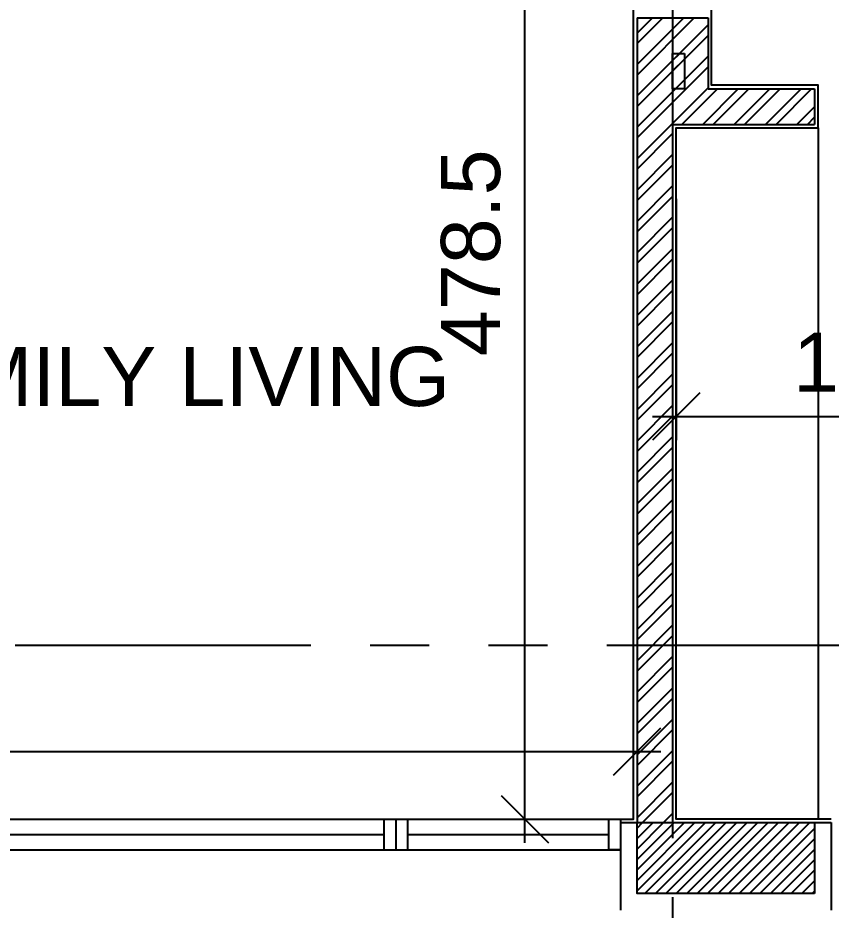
# Model space of a CAD drawing. Extents: x 186.8 to 246.9, y -2.6 to 70.8.
# Drawn here: x 215.899 to 219.336, y 6.43 to 10.2 of the extents above; entities that cross this region are included whole.
import ezdxf
from ezdxf.enums import TextEntityAlignment as Align

# ---------------------------------------------------------------- set-up
doc = ezdxf.new("R2010")
doc.units = 0
doc.header["$MEASUREMENT"] = 0
doc.header["$PDMODE"] = 35
doc.header["$PDSIZE"] = 0.3
doc.linetypes.add('AXIS_100$0$A-AXIS$0$PHANTOM', pattern=[2.5, 1.25, -0.25, 0.25, -0.25, 0.25, -0.25])
doc.layers.get('0').update_dxf_attribs({"linetype": 'CONTINUOUS'})
doc.layers.get('DEFPOINTS').update_dxf_attribs({"linetype": 'CONTINUOUS'})
for name, color, linetype in [('A-ALU', 9, 'CONTINUOUS'), ('A-closet', 252, 'CONTINUOUS'), ('a-dim', 3, 'CONTINUOUS'), ('A-HATCH-CONC', 8, 'CONTINUOUS'), ('A-HATCH-WALL', 8, 'CONTINUOUS'), ('A-NOMENCLATURE', 3, 'CONTINUOUS'), ('A-PLASTER', 8, 'CONTINUOUS'), ('a-revetement', 1, 'CONTINUOUS'), ('A-WALL', 4, 'CONTINUOUS'), ('AXIS_100$0$A-AXIS-100', 10, 'AXIS_100$0$A-AXIS$0$PHANTOM'), ('S-9-10TH$0$A-STR 9-10TH', 2, 'CONTINUOUS')]:
    doc.layers.add(name, color=color, linetype=linetype)
doc.styles.add('A100-STEXT', font='ARIAL.TTF', dxfattribs={"height": 0.25})
doc.dimstyles.new('A100-DIM', dxfattribs={"dimtxt": 0.25, "dimasz": 0.2, "dimexe": 0.1, "dimexo": 0.3, "dimgap": 0.1, "dimtad": 1, "dimlfac": 100, "dimrnd": 0.5, "dimdsep": 46, "dimtxsty": 'A100-STEXT', "dimblk1": 'OBLIQUE', "dimblk2": 'OBLIQUE', "dimsah": 1, "dimcen": -0.05, "dimdle": 0.1, "dimclrd": 15, "dimclre": 15, "dimclrt": 256, "dimadec": 0, "dimazin": 0, "dimtfac": 0.28, "dimtix": 1, "dimtmove": 2, "dimatfit": 3, "dimldrblk": 'OBLIQUE', "dimfxl": 0, "dimtolj": 1, "dimarcsym": 0})
pattern_1 = [(45, (195.38718, -3e-10), (-0.06629126, 0.06629126), []), (45, (195.43137, -3e-10), (-0.06629126, 0.06629126), [])]

# ---------------------------------------------------------------- blocks, each defined once
blk = doc.blocks.new('A$C5D3262F0')
at = {"layer": 'A-ALU'}
for p, q in [((19.8284, 6.815), (23.0584, 6.815)), ((22.0584, 6.815), (22.0584, 6.685)), ((22.1084, 6.815), (22.1084, 6.685)), ((22.1584, 6.815), (22.1584, 6.685)), ((19.8787, 6.75), (22.0584, 6.75)), ((22.1584, 6.75), (23.0084, 6.75)), ((19.8284, 6.685), (23.0584, 6.685))]:
    blk.add_line(p, q, dxfattribs=at)
blk.add_lwpolyline([(23.0584, 6.685), (23.0084, 6.685), (23.0084, 6.815), (23.0584, 6.815)], close=True, dxfattribs=at)
blk = doc.blocks.new('_OBLIQUE')
at = {"color": 0, "linetype": 'ByBlock'}
blk.add_line((-0.5, -0.5), (0.5, 0.5), dxfattribs=at)
blk = doc.blocks.new('*D104')
at = {"layer": 'a-dim', "color": 15, "lineweight": -2}
for p, q in [((218.0411, 6.715), (218.0411, 11.7)), ((217.8455, 11.6), (218.1411, 11.6)), ((217.8455, 6.815), (218.1411, 6.815))]:
    blk.add_line(p, q, dxfattribs=at)
at = {"layer": 'DEFPOINTS', "color": 0}
for p in [(217.5455, 11.6), (218.0411, 11.6), (217.5455, 6.815)]:
    blk.add_point(p, dxfattribs=at)
at = {"layer": 'a-dim', "color": 15, "lineweight": -2, "xscale": 0.2, "yscale": 0.2, "zscale": 0.2}
for p, rotation in [((218.0411, 11.6), 90), ((218.0411, 6.815), 270)]:
    blk.add_blockref('_OBLIQUE', p, dxfattribs=dict(at, rotation=rotation))
at = {"layer": 'a-dim', "insert": (217.8134, 9.2075), "char_height": 0.25, "attachment_point": 5, "rotation": 90, "style": 'A100-STEXT'}
blk.add_mtext('\\A1;478.5', dxfattribs=at)
blk = doc.blocks.new('*D111')
at = {"layer": 'a-dim', "color": 15, "lineweight": -2}
for p, q in [((211.1805, 7.3188), (211.1805, 7.2009)), ((218.5155, 7.3188), (218.5155, 7.2009)), ((211.0805, 7.1009), (218.6155, 7.1009))]:
    blk.add_line(p, q, dxfattribs=at)
at = {"layer": 'DEFPOINTS', "color": 0}
for p in [(218.5155, 7.1009), (211.1805, 7.0188), (218.5155, 7.0188)]:
    blk.add_point(p, dxfattribs=at)
at = {"layer": 'a-dim', "color": 15, "lineweight": -2, "xscale": 0.2, "yscale": 0.2, "zscale": 0.2, "rotation": 180}
blk.add_blockref('_OBLIQUE', (211.1805, 7.1009), dxfattribs=at)
at = {"layer": 'a-dim', "color": 15, "lineweight": -2, "xscale": 0.2, "yscale": 0.2, "zscale": 0.2}
blk.add_blockref('_OBLIQUE', (218.5155, 7.1009), dxfattribs=at)
at = {"layer": 'a-dim', "insert": (214.848, 7.3287), "char_height": 0.25, "attachment_point": 5, "style": 'A100-STEXT'}
blk.add_mtext('\\A1;733.5', dxfattribs=at)
blk = doc.blocks.new('*D118')
at = {"layer": 'a-dim', "color": 15, "lineweight": -2}
for p, q in [((218.6805, 9.435), (218.6805, 8.4159)), ((220.2505, 9.435), (220.2505, 8.4159)), ((218.5805, 8.5159), (220.3505, 8.5159))]:
    blk.add_line(p, q, dxfattribs=at)
at = {"layer": 'DEFPOINTS', "color": 0}
for p in [(218.6805, 9.735), (220.2505, 9.735), (220.2505, 8.5159)]:
    blk.add_point(p, dxfattribs=at)
at = {"layer": 'a-dim', "color": 15, "lineweight": -2, "xscale": 0.2, "yscale": 0.2, "zscale": 0.2, "rotation": 180}
blk.add_blockref('_OBLIQUE', (218.6805, 8.5159), dxfattribs=at)
at = {"layer": 'a-dim', "color": 15, "lineweight": -2, "xscale": 0.2, "yscale": 0.2, "zscale": 0.2}
blk.add_blockref('_OBLIQUE', (220.2505, 8.5159), dxfattribs=at)
at = {"layer": 'a-dim', "insert": (219.4655, 8.7436), "char_height": 0.25, "attachment_point": 5, "style": 'A100-STEXT'}
blk.add_mtext('\\A1;157', dxfattribs=at)

msp = doc.modelspace()

# ---------------------------------------------------------------- hatches: boundary and pattern name
at = {"layer": 'A-HATCH-CONC'}
h = msp.add_hatch(dxfattribs=at)
h.set_pattern_fill('ANSI31', color=256, scale=0.25, style=0)
h.set_pattern_definition([(45, (195.387175, -3e-10), (-0.022097087, 0.022097087), [])])
h.paths.add_polyline_path([(219.26554, 6.8), (218.51554, 6.8), (218.51554, 6.5), (219.26554, 6.5)])
at = {"layer": 'A-HATCH-WALL'}
h = msp.add_hatch(dxfattribs=at)
h.set_pattern_fill('ANSI32', color=256, scale=0.25, style=0)
h.set_pattern_definition(pattern_1)
h.paths.add_polyline_path([(218.66554, 9.75), (219.26554, 9.75), (219.26554, 9.9), (218.81554, 9.9), (218.81554, 10.2), (218.51554, 10.2), (218.51554, 6.8), (218.66554, 6.8)])
h = msp.add_hatch(dxfattribs=at)
h.set_pattern_fill('ANSI32', color=256, scale=0.25, style=0)
h.set_pattern_definition(pattern_1)
h.paths.add_polyline_path([(218.66554, 9.9), (218.66554, 10.05), (218.71554, 10.05), (218.71554, 9.9)], flags=17)

# ---------------------------------------------------------------- linework, layer by layer
at = {"layer": 'A-closet'}
msp.add_line((219.28054, 9.735), (219.28054, 6.815), dxfattribs=at)
at = {"layer": 'A-PLASTER'}
for points in [[(219.33554, 6.815), (218.68054, 6.815), (218.68054, 9.735), (219.28054, 9.735), (219.28054, 9.915), (218.83054, 9.915), (218.83054, 11.085), (218.83054, 11.085), (218.83054, 18.4), (218.88554, 18.4), (218.88554, 18.415)], [(218.44554, 6.815), (218.50054, 6.815), (218.50054, 11.585), (216.01554, 11.585)]]:
    msp.add_lwpolyline(points, dxfattribs=at)
at = {"layer": 'a-revetement'}
for p, q in [((218.44554, 6.8), (218.44554, 6.43)), ((218.44554, 6.8), (218.51554, 6.8)), ((219.26554, 6.8), (219.33554, 6.8)), ((219.33554, 6.8), (219.33554, 6.43))]:
    msp.add_line(p, q, dxfattribs=at)
at = {"layer": 'A-WALL'}
for p, q in [((218.51554, 10.2), (218.81554, 10.2)), ((218.51554, 10.2), (218.51554, 6.8)), ((218.81554, 10.2), (218.81554, 9.9)), ((218.81554, 9.9), (219.26554, 9.9)), ((219.26554, 9.9), (219.26554, 9.75)), ((218.66554, 9.75), (219.26554, 9.75)), ((218.66554, 9.75), (218.66554, 6.8))]:
    msp.add_line(p, q, dxfattribs=at)
msp.add_lwpolyline([(218.71554, 10.05), (218.71554, 9.9), (218.66554, 9.9), (218.66554, 10.05)], close=True, dxfattribs=at)
at = {"layer": 'AXIS_100$0$A-AXIS-100'}
for p, q in [((218.66554, 32.98435), (218.66554, -1.8346)), ((193.38718, 7.55), (219.71554, 7.55))]:
    msp.add_line(p, q, dxfattribs=at)
at = {"layer": 'S-9-10TH$0$A-STR 9-10TH'}
msp.add_lwpolyline([(219.26554, 6.5), (218.51554, 6.5), (218.51554, 6.8), (219.26554, 6.8)], close=True, dxfattribs=at)

# ---------------------------------------------------------------- block references
at = {"layer": 'A-ALU'}
msp.add_blockref('A$C5D3262F0', (195.38718, 0), dxfattribs=at)

# ---------------------------------------------------------------- texts
at = {"layer": 'A-NOMENCLATURE', "style": 'A100-STEXT'}
msp.add_text('FAMILY LIVING', height=0.25, dxfattribs=at).set_placement((216.47444, 8.68506), align=Align.MIDDLE)

# ---------------------------------------------------------------- dimensions: what is measured, and where the dimension line sits
at = {"layer": 'a-dim'}
for p1, p2, distance, picture, middle in [((217.54554, 6.815), (217.54554, 11.6), -0.49551, '*D104', (217.81341, 9.2075)), ((218.68054, 9.735), (220.25054, 9.735), -1.21908, '*D118', (219.46554, 8.74356)), ((211.18054, 7.01881), (218.51554, 7.01881), 0.08212, '*D111', (214.84804, 7.32866))]:
    dim = msp.add_aligned_dim(p1=p1, p2=p2, distance=distance, dimstyle='A100-DIM', dxfattribs=at)
    dim.commit()
    dim.dimension.update_dxf_attribs({"geometry": picture, "text_midpoint": middle})

doc.saveas('drawing.dxf')
